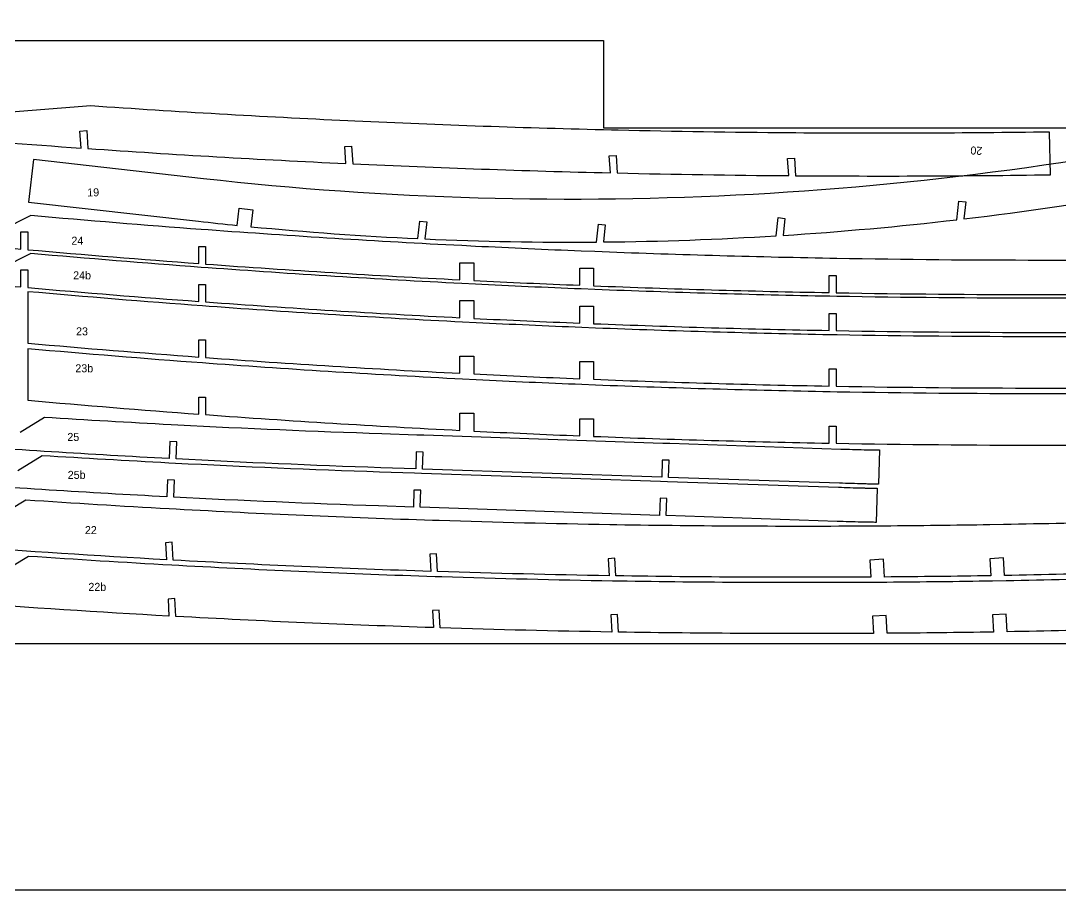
# Model space of a CAD drawing. Header units: inches. Extents: x -955 to -701, y -2062 to -1714.
# Drawn here: x -899.5 to -838.7, y -2061.6 to -2010.8 of the extents above; entities that cross this region are included whole.
import ezdxf

# ---------------------------------------------------------------- set-up
doc = ezdxf.new("R2010")
doc.units = ezdxf.units.IN
doc.header["$LTSCALE"] = 0.1
doc.header["$MEASUREMENT"] = 0
doc.layers.add('cockpit', color=1, linetype='Continuous', lineweight=20)
doc.layers.add('pic', color=1, linetype='Continuous')

msp = doc.modelspace()

# ---------------------------------------------------------------- linework, layer by layer
at = {"color": 7, "linetype": 'Continuous', "lineweight": 25}
for points in [[(-905.18244, -2017.53293, 0.00343428), (-896.00032, -2018.23872), (-896.06578, -2017.24087), (-895.66651, -2017.21677), (-895.59762, -2018.26677, 0.0056368), (-880.50793, -2019.14252), (-880.57339, -2018.14466), (-880.17411, -2018.12057), (-880.10585, -2019.16119, 0.00562217), (-865.03914, -2019.68651), (-865.10461, -2018.68866), (-864.70533, -2018.66456), (-864.63767, -2019.69587, 0.00374147), (-854.60596, -2019.85164), (-854.67142, -2018.85379), (-854.27228, -2018.8276), (-854.20489, -2019.85475, 0.00556062), (-839.29416, -2019.79994), (-839.35693, -2017.3006, -0.00555097), (-854.18628, -2017.35482), (-854.58585, -2017.35172, -0.00374147), (-864.58015, -2017.19654), (-864.98013, -2017.18721, -0.00562217), (-879.99065, -2016.66384), (-880.39123, -2016.64524, -0.0056368), (-895.42465, -2015.77277), (-905.24657, -2016.55526)], [(-824.83499, -2016.49039, -0.08387157), (-888.8475, -2020.03389), (-898.79069, -2018.91506), (-899.07023, -2021.39938), (-889.12704, -2022.51821, 0.00291711), (-886.86521, -2022.75937), (-886.75217, -2021.75473), (-885.95719, -2021.84418), (-886.069, -2022.83791, 0.01257078), (-876.29307, -2023.53453), (-876.17825, -2022.5141), (-875.78076, -2022.55883), (-875.89258, -2023.55256, 0.01288321), (-865.85001, -2023.73512), (-865.73277, -2022.69319), (-865.33528, -2022.73792), (-865.4471, -2023.73164, 0.01296759), (-855.34351, -2023.37192), (-855.2238, -2022.30807), (-854.82631, -2022.35279), (-854.93813, -2023.34652, 0.01309234), (-844.77203, -2022.43126), (-844.64979, -2021.34484), (-844.2523, -2021.38957), (-844.36411, -2022.3833, 0.01406287), (-833.5175, -2020.78609)], [(-778.0014, -2021.60549, -0.0151774), (-789.57698, -2023.37936), (-789.97288, -2023.42736, -0.01288321), (-799.87028, -2024.35922), (-800.26618, -2024.38581), (-800.26618, -2024.38581, -0.01257078), (-809.95823, -2024.78256), (-810.75002, -2024.79343, -0.00291711), (-813.00129, -2024.80656), (-823.00723, -2024.80656), (-823.40723, -2024.80656), (-837.40723, -2024.80656), (-837.80723, -2024.80656), (-839.85169, -2024.80656, -0.0044687), (-851.79842, -2024.69979), (-852.19723, -2024.69254, -0.00514568), (-865.9486, -2024.2969), (-866.74621, -2024.26526, -0.0023172), (-872.93518, -2023.9873), (-873.73279, -2023.94729, -0.00556024), (-888.56969, -2023.02872), (-888.9685, -2022.99946, -0.00374147), (-898.93867, -2022.18977), (-900.68143, -2023.06115)], [(-902.28591, -2023.89297, 0.00103745), (-899.51547, -2024.14631), (-899.51547, -2023.14631), (-899.11547, -2023.14631), (-899.11547, -2024.18193, 0.00374147), (-889.11547, -2024.99405), (-889.11547, -2023.99405), (-888.71547, -2023.99405), (-888.71547, -2025.0234, 0.00556024), (-873.83417, -2025.94472), (-873.83417, -2024.94472), (-873.03417, -2024.94472), (-873.03417, -2025.98485, 0.0023172), (-866.82669, -2026.26364), (-866.82669, -2025.26364), (-866.02669, -2025.26364), (-866.02669, -2026.29538, 0.00514568), (-852.23417, -2026.6922), (-852.23417, -2025.6922), (-851.83417, -2025.6922), (-851.83417, -2026.69947, 0.0044687), (-839.85169, -2026.80656), (-837.80723, -2026.80656)], [(-778.0014, -2023.82131, -0.0151774), (-789.57698, -2025.59518), (-789.97288, -2025.64318, -0.01288321), (-799.87028, -2026.57504), (-800.26618, -2026.60164), (-800.26618, -2026.60164, -0.01257078), (-809.95823, -2026.99839), (-810.75002, -2027.00925, -0.00291711), (-813.00129, -2027.02239), (-823.00723, -2027.02239), (-823.40723, -2027.02239), (-837.40723, -2027.02239), (-837.80723, -2027.02239), (-839.85169, -2027.02239, -0.0044687), (-851.79842, -2026.91561), (-852.19723, -2026.90836, -0.00514568), (-865.9486, -2026.51273), (-866.74621, -2026.48108, -0.0023172), (-872.93518, -2026.20312), (-873.73279, -2026.16311, -0.00556024), (-888.56969, -2025.24455), (-888.9685, -2025.21528, -0.00374147), (-898.93867, -2024.40559), (-900.68143, -2025.27697)], [(-902.28591, -2026.1088, 0.00103745), (-899.51547, -2026.36214), (-899.51547, -2025.36214), (-899.11547, -2025.36214), (-899.11547, -2026.39776, 0.00374147), (-889.11547, -2027.20987), (-889.11547, -2026.20987), (-888.71547, -2026.20987), (-888.71547, -2027.23923, 0.00556024), (-873.83417, -2028.16054), (-873.83417, -2027.16054), (-873.03417, -2027.16054), (-873.03417, -2028.20067, 0.0023172), (-866.82669, -2028.47946), (-866.82669, -2027.47946), (-866.02669, -2027.47946), (-866.02669, -2028.5112, 0.00514568), (-852.23417, -2028.90802), (-852.23417, -2027.90802), (-851.83417, -2027.90802), (-851.83417, -2028.91529, 0.0044687), (-839.85169, -2029.02239), (-837.80723, -2029.02239)], [(-837.80723, -2029.27553), (-839.85169, -2029.27553, -0.0044687), (-851.78055, -2029.16892), (-852.17876, -2029.16168, -0.00514568), (-865.90955, -2028.76663), (-866.70597, -2028.73504, -0.0023172), (-872.88568, -2028.45749), (-873.6821, -2028.41755, -0.00556024), (-888.4968, -2027.50035), (-888.89501, -2027.47113, -0.0038412), (-899.11547, -2026.63906), (-899.11547, -2029.6509, 0.00374147), (-889.11547, -2030.46302), (-889.11547, -2029.46302), (-888.71547, -2029.46302), (-888.71547, -2030.49237, 0.00556024), (-873.83417, -2031.41369), (-873.83417, -2030.41369), (-873.03417, -2030.41369), (-873.03417, -2031.45381, 0.0023172), (-866.82669, -2031.73261), (-866.82669, -2030.73261), (-866.02669, -2030.73261), (-866.02669, -2031.76435, 0.00514568), (-852.23417, -2032.16117), (-852.23417, -2031.16117), (-851.83417, -2031.16117), (-851.83417, -2032.16844, 0.0044687), (-839.85169, -2032.27553), (-837.80723, -2032.27553)], [(-837.80723, -2032.61405), (-839.85169, -2032.61405, -0.0044687), (-851.78055, -2032.50744), (-852.17876, -2032.5002, -0.00514568), (-865.90955, -2032.10516), (-866.70597, -2032.07356, -0.0023172), (-872.88568, -2031.79601), (-873.6821, -2031.75607, -0.00556024), (-888.4968, -2030.83887), (-888.89501, -2030.80965, -0.0038412), (-899.11547, -2029.97758), (-899.11547, -2032.98942, 0.00374147), (-889.11547, -2033.80154), (-889.11547, -2032.80154), (-888.71547, -2032.80154), (-888.71547, -2033.83089, 0.00556024), (-873.83417, -2034.75221), (-873.83417, -2033.75221), (-873.03417, -2033.75221), (-873.03417, -2034.79233, 0.0023172), (-866.82669, -2035.07113), (-866.82669, -2034.07113), (-866.02669, -2034.07113), (-866.02669, -2035.10287, 0.00514568), (-852.23417, -2035.49969), (-852.23417, -2034.49969), (-851.83417, -2034.49969), (-851.83417, -2035.50696, 0.0044687), (-839.85169, -2035.61405), (-837.80723, -2035.61405)], [(-902.25228, -2040.62151), (-899.22156, -2038.80929, 0.00314502), (-890.84167, -2039.32635), (-890.44156, -2039.3484, 0.00562217), (-875.44735, -2040.0009), (-875.04777, -2040.01367, 0.00374147), (-865.06266, -2040.255), (-864.66343, -2040.26154, 0.00556024), (-849.82055, -2040.3352), (-849.02314, -2040.32981, 0.0023172), (-842.83765, -2040.25566), (-842.04072, -2040.24194, 0.00528055), (-827.9499, -2039.84214)], [(-828.19451, -2042.85368, -0.00514568), (-841.98728, -2043.24146), (-842.04592, -2042.21139), (-842.84463, -2042.25686), (-842.78779, -2043.25524, -0.0023172), (-849.00108, -2043.32973), (-849.0602, -2042.29128), (-849.85891, -2042.33676), (-849.80207, -2043.33514, -0.00556024), (-864.71168, -2043.26115), (-864.77019, -2042.23346), (-865.16954, -2042.2562), (-865.1127, -2043.25458, -0.00374147), (-875.14269, -2043.01217), (-875.20156, -2041.97823), (-875.60091, -2042.00096), (-875.54407, -2042.99935, -0.00562217), (-890.60568, -2042.3439), (-890.66507, -2041.30064), (-891.06442, -2041.32338), (-891.00759, -2042.32176, -0.004589), (-903.28753, -2041.52845)], [(-902.10078, -2043.914), (-899.07006, -2042.10178, 0.00314502), (-890.69017, -2042.61884), (-890.29006, -2042.64088, 0.00562217), (-875.29585, -2043.29339), (-874.89627, -2043.30616, 0.00374147), (-864.91116, -2043.54749), (-864.51193, -2043.55403, 0.00556024), (-849.66905, -2043.62768), (-848.87164, -2043.6223, 0.0023172), (-842.68615, -2043.54815), (-841.88922, -2043.53442, 0.00530309), (-827.73816, -2043.13657), (-813.63289, -2045.44033)], [(-828.04301, -2046.14617, -0.00514568), (-841.83578, -2046.53395), (-841.89442, -2045.50388), (-842.69313, -2045.54935), (-842.63629, -2046.54773, -0.0023172), (-848.84958, -2046.62222), (-848.9087, -2045.58377), (-849.70741, -2045.62924), (-849.65057, -2046.62763, -0.00556024), (-864.56018, -2046.55364), (-864.61869, -2045.52595), (-865.01804, -2045.54869), (-864.9612, -2046.54707, -0.00374147), (-874.99119, -2046.30466), (-875.05006, -2045.27071), (-875.44941, -2045.29345), (-875.39257, -2046.29183, -0.00562217), (-890.45418, -2045.63639), (-890.51357, -2044.59313), (-890.91292, -2044.61587), (-890.85609, -2045.61425, -0.004589), (-903.13603, -2044.82094)]]:
    msp.add_lwpolyline(points, format="xyb", dxfattribs=at)
at = {"color": 7, "linetype": 'Continuous'}
for points in [[(-899.55747, -2034.8582), (-898.1439, -2033.97748, 0.00277582), (-890.73493, -2034.40596), (-890.33659, -2034.42666, 0.0044687), (-878.40026, -2034.93643), (-876.35697, -2035.00541), (-875.9572, -2035.0189), (-861.96517, -2035.49123), (-861.5654, -2035.50473), (-851.56515, -2035.84231, 0.00178459), (-850.1885, -2035.88386), (-850.15745, -2035.88468), (-850.12641, -2035.88546), (-850.09537, -2035.88623), (-850.06435, -2035.88697), (-850.03333, -2035.88768), (-850.00232, -2035.88837), (-849.97131, -2035.88903), (-849.94031, -2035.88967), (-849.90932, -2035.89028), (-849.87834, -2035.89087), (-849.84736, -2035.89143), (-849.8164, -2035.89196), (-849.78543, -2035.89247), (-849.75448, -2035.89296), (-849.72353, -2035.89341), (-849.6926, -2035.89384), (-849.66167, -2035.89424), (-849.63074, -2035.89462), (-849.59983, -2035.89497), (-849.56892, -2035.89529), (-849.53802, -2035.89559), (-849.50713, -2035.89586), (-849.47624, -2035.8961), (-849.44536, -2035.89632), (-849.41449, -2035.8965), (-849.38363, -2035.89666), (-849.35278, -2035.8968), (-849.32193, -2035.8969), (-849.2911, -2035.89698), (-849.35861, -2037.89679), (-849.4389, -2037.8964), (-849.51919, -2037.89583), (-849.59948, -2037.89509), (-849.67976, -2037.89418), (-849.76005, -2037.89309), (-849.84033, -2037.89184), (-849.92061, -2037.89043), (-850.00089, -2037.88885), (-850.08117, -2037.88711), (-850.16144, -2037.88521), (-850.2417, -2037.88315, -0.00178459), (-851.63263, -2037.84117), (-861.63287, -2037.50359), (-861.59914, -2036.50416), (-861.99891, -2036.49066), (-862.03265, -2037.49009), (-876.02468, -2037.01776), (-875.99094, -2036.01833), (-876.39071, -2036.00484), (-876.42445, -2037.00427), (-878.46774, -2036.93529, -0.0044687), (-890.43979, -2036.42399), (-890.40605, -2035.42456), (-890.80582, -2035.41107), (-890.83931, -2036.40323, -0.00514568), (-904.61059, -2035.54131)], [(-899.69206, -2037.09299), (-898.27849, -2036.21227, 0.00277582), (-890.86952, -2036.64075), (-890.47119, -2036.66144, 0.0044687), (-878.53485, -2037.17122), (-876.49156, -2037.24019), (-876.09179, -2037.25369), (-862.09976, -2037.72602), (-861.69999, -2037.73951), (-851.69975, -2038.07709, 0.00178459), (-850.32309, -2038.11865), (-850.29204, -2038.11946), (-850.261, -2038.12025), (-850.22997, -2038.12101), (-850.19894, -2038.12175), (-850.16792, -2038.12247), (-850.13691, -2038.12316), (-850.1059, -2038.12382), (-850.0749, -2038.12446), (-850.04391, -2038.12507), (-850.01293, -2038.12566), (-849.98196, -2038.12622), (-849.95099, -2038.12675), (-849.92003, -2038.12726), (-849.88907, -2038.12774), (-849.85813, -2038.1282), (-849.82719, -2038.12863), (-849.79626, -2038.12903), (-849.76533, -2038.12941), (-849.73442, -2038.12976), (-849.70351, -2038.13008), (-849.67261, -2038.13038), (-849.64172, -2038.13065), (-849.61083, -2038.13089), (-849.57996, -2038.1311), (-849.54909, -2038.13129), (-849.51823, -2038.13145), (-849.48737, -2038.13158), (-849.45653, -2038.13169), (-849.42569, -2038.13177), (-849.4932, -2040.13158), (-849.57349, -2040.13118), (-849.65378, -2040.13062), (-849.73407, -2040.12987), (-849.81435, -2040.12896), (-849.89464, -2040.12788), (-849.97493, -2040.12663), (-850.05521, -2040.12522), (-850.13548, -2040.12364), (-850.21576, -2040.1219), (-850.29603, -2040.12), (-850.37629, -2040.11794, -0.00178459), (-851.76722, -2040.07596), (-861.76747, -2039.73838), (-861.73373, -2038.73894), (-862.1335, -2038.72545), (-862.16724, -2039.72488), (-876.15927, -2039.25255), (-876.12553, -2038.25312), (-876.5253, -2038.23962), (-876.55904, -2039.23905), (-878.60233, -2039.17008, -0.0044687), (-890.57438, -2038.65878), (-890.54064, -2037.65935), (-890.94041, -2037.64585), (-890.9739, -2038.63802, -0.00514568), (-904.74518, -2037.77609)]]:
    msp.add_lwpolyline(points, format="xyb", dxfattribs=at)
at = {"layer": 'pic', "color": 1}
for p, q in [((-865.43209, -2011.954), (-865.43209, -2017.04635)), ((-865.43209, -2017.04635), (-834.23601, -2017.04635))]:
    msp.add_line(p, q, dxfattribs=at)
at = {"layer": 'pic'}
msp.add_lwpolyline([(-954.62768, -1713.70816), (-702.05776, -1713.70816), (-701.35853, -2061.64958), (-953.92845, -2061.64958)], close=True, dxfattribs=at)
at = {"layer": 'pic', "color": 1}
msp.add_lwpolyline([(-778.56241, -2047.22954), (-905.6606, -2047.22954), (-905.6606, -2011.954), (-865.43209, -2011.954)], dxfattribs=at)

# ---------------------------------------------------------------- texts
at = {"layer": 'cockpit', "lineweight": 100}
for s, rotation, p in [('20', 176.9100566, (-843.26847, -2018.17653)), ('19', 1.4946554, (-895.63246, -2021.07316))]:
    msp.add_text(s, height=0.468379, rotation=rotation, dxfattribs=at).set_placement(p)
for s, p in [('24', (-896.56534, -2023.8926)), ('24b', (-896.4623, -2025.91843)), ('23', (-896.29273, -2029.19384)), ('23b', (-896.33554, -2031.35513)), ('25', (-896.801, -2035.36978)), ('25b', (-896.7798, -2037.58902)), ('22', (-895.77577, -2040.81913)), ('22b', (-895.57235, -2044.14047))]:
    msp.add_text(s, height=0.468379, dxfattribs=at).set_placement(p)

doc.saveas('drawing.dxf')
